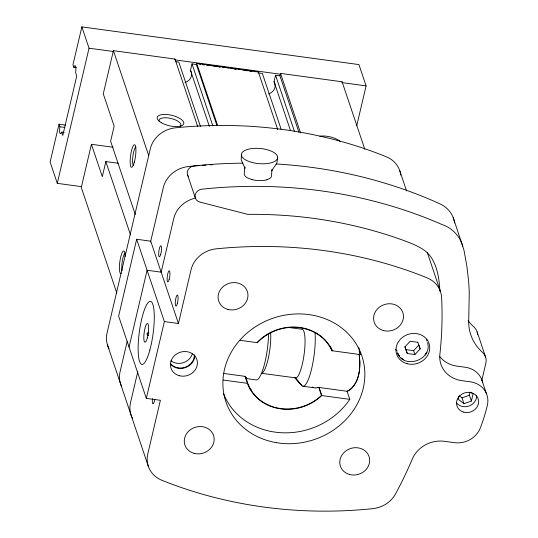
<?xml version="1.0" encoding="UTF-8"?>
<svg xmlns="http://www.w3.org/2000/svg" width="538" height="538" viewBox="0 0 538 538"><rect width="100%" height="100%" fill="white"/><g stroke="black" fill="none" stroke-linecap="round" stroke-linejoin="round"><path stroke-width="0.81" d="M241.428 154.312L241.219 159.934L244.958 168.226L244.83 167.096L244.239 173.639A13.632 5.757 3.5 0 0 247.702 177.991L251.972 179.571M277.635 157.822A18.191 7.606 5.2 0 1 249.666 161.73A18.191 7.606 5.2 0 1 251.3 148.649A18.191 7.606 5.2 0 1 277.635 157.822L276.828 163.209L271.589 170.802L271.986 169.726L271.394 176.282A13.638 5.629 6.6 0 1 270.056 178.286L266.922 179.773M65.67 125.098L59.012 124.191L50.121 162.052L57.29 183.35L81.473 186.639M356.721 125.778L366.089 85.885L358.92 64.58L81.863 26.9L72.973 64.755L73.834 67.324L76.329 67.667M57.29 183.35L89.032 48.205L81.863 26.9M112.973 147.237L91.42 144.305L81.285 187.453L116.847 293.136M197.708 126.591L174.978 59.052L113.41 50.68L103.276 93.827L114.157 126.168L110.62 141.232L135.287 214.528M118.279 163.276L105.838 161.582L102.301 176.646L91.42 144.305M174.978 59.052L174.789 59.866L280.332 74.217M136.665 239.262L118.622 316.082L146.323 398.382L160.391 400.292L147.775 453.998A27.283 24.378 -18.6 0 0 161.931 480.306A427.461 381.879 -18.6 0 0 372.726 508.666A27.283 24.378 -18.6 0 0 395.544 493.871A427.461 381.879 -18.6 0 0 412.364 458.934A28.42 25.394 -18.6 0 1 444.496 441.308L454.408 442.653A22.737 20.309 -18.6 0 0 480.38 427.878A200.089 178.757 -18.6 0 0 487.374 405.127A22.737 20.309 -18.6 0 0 470.165 381.785L461.88 380.662A28.42 25.394 -18.6 0 1 439.876 354.354A427.461 381.879 -18.6 0 0 441.624 297.682A27.283 24.378 -18.6 0 0 426.964 277.783A427.461 381.879 -18.6 0 0 216.296 248.825A27.283 24.378 -18.6 0 0 191.051 269.773L178.434 323.479L164.366 321.563L136.665 239.262L150.734 241.179L178.434 323.479M185.025 82.556A9.092 8.124 -18.6 0 0 190.486 70.303L191.999 63.887L196.397 64.486L216.989 125.67M127.163 341.536L120.082 371.697A27.283 24.378 -18.6 0 0 121.709 386.654M150.526 242.087L163.35 187.473A27.283 24.378 -18.6 0 1 188.603 166.524A427.454 381.879 -18.6 0 1 199.732 165.536M129.046 347.064L147.089 270.244L161.165 272.161L173.781 218.455A27.283 24.378 -18.6 0 1 194.628 198.287M196.397 64.486L196.747 63.457L258.314 71.83L277.803 129.745M137.768 371.758L130.505 402.68A27.283 24.378 -18.6 0 0 132.503 418.349M146.323 398.382L164.366 321.563M257.964 72.859L258.314 71.83M268.583 93.921A9.092 8.124 -18.6 0 0 274.044 81.668L275.557 75.246L279.955 75.845L298.94 132.267M279.955 75.845L280.527 73.403L342.094 81.776L364.825 149.322M342.094 81.776L341.906 82.59L366.089 85.885M458.934 396.123L458.201 399.257L463.971 403.682L471.396 401.052L473.05 393.998L471.127 392.525M471.396 401.052L469.439 395.242L470.178 392.108M481.846 380.305L485.861 363.204A13.645 12.186 -18.6 0 0 482.425 352.289A50.021 44.688 -18.6 0 1 468.753 319.585L469.264 291.67L468.659 281.455L466.843 265.913L463.938 250.022L453.204 217.614M148.649 332.383L147.042 333.842L148.414 335.678M404.932 346.674L405.988 349.619L413.608 350.655L418.846 345.066L420.151 348.94L414.912 354.529L407.293 353.493L404.919 346.869L410.164 341.28L417.777 342.316M148.804 332.208L147.042 333.842L148.306 335.49M347.595 391.146C359.848 383.897 360.897 367.32 359.169 354.609M346.97 391.341C352.007 389.552 354.952 384.596 357.017 379.969A29.193 16.281 86.5 0 0 359.619 368.705L359.882 362.478L359.25 354.643M459.452 395.907L462.014 397.871L469.439 395.242M317.46 387.461L318.799 387.246L321.522 395.343A45.131 40.323 -18.6 0 1 247.742 383.224L245.389 376.23M315.853 387.905L319.034 387.454L347.064 391.267L349.787 399.357A71.487 63.861 -18.6 0 1 282.046 432.767A71.487 63.861 -18.6 0 1 223.546 393.729M261.461 373.291L295.093 377.81L301.125 384.717A31.809 6.927 -82.3 0 0 311.031 371.126A31.809 6.927 -82.3 0 0 314.986 332.228M89.032 48.205L113.222 51.493M199.08 64.009L200.748 64.237M202.409 64.459L204.904 64.802M206.572 65.024L209.067 65.367M210.728 65.596L217.386 66.497M219.053 66.725L220.714 66.954M222.376 67.176L224.877 67.519M226.538 67.741L229.033 68.084M230.701 68.306L236.525 69.099M238.186 69.328L240.681 69.664M242.349 69.893L244.844 70.229M246.505 70.458L252.329 71.251M253.997 71.48L256.491 71.816M202.476 64.654L204.137 64.883M214.124 66.241L215.785 66.463M218.28 66.806L219.948 67.028M234.091 68.958L235.758 69.18M245.738 70.539L247.406 70.767M249.901 71.103L251.562 71.332M175.872 61.695L178.804 62.092L200.466 126.457M258.697 72.96L262.362 73.457L281.078 129.08M59.012 124.191L59.873 126.76L64.869 127.439M59.873 126.76A6.819 1.486 -82.3 0 0 59.913 133.081A6.819 1.486 -82.3 0 0 61.668 132.086L64.163 132.422M288.919 327.501L302.053 329.276A24.553 5.346 -82.3 0 1 304.004 355.154A24.553 5.346 -82.3 0 1 295.093 377.81L302.121 385.948M239.511 340.251L256.982 342.625A45.474 40.626 -18.6 0 1 332.276 350.769L360.305 354.582L359.909 352.356A71.487 63.861 -18.6 0 0 358.792 347.79M223.882 373.466L245.066 376.344L246.747 378.638M245.395 378.449L256.175 379.915A31.809 6.927 -82.3 0 0 264.259 364.993A31.809 6.927 -82.3 0 0 268.556 333.479M223.29 380.057L247.419 383.338A45.474 40.626 -18.6 0 0 321.758 395.544L349.787 399.357M303.257 386.277L315.624 387.972M312.255 387.064L313.674 387.542M397.461 352.955L399.25 356.082L397.461 352.955C403.971 369.821 432.707 359.835 427.562 342.666M403.493 359.828L401.059 358.052L402.774 359.337M246.061 377.622L246.713 378.362M294.743 377.468L301.125 384.717M462.835 246.182C459.889 236.061 452.048 227.85 442.014 224.528A459.291 410.319 -18.6 0 0 201.905 189.194A7.276 6.503 -18.6 0 0 195.126 195.24A7.276 6.503 -18.6 0 0 199.874 202.086L247.762 214.366A428.369 382.693 -18.6 0 1 405.02 240.97C415.497 245.052 427.454 249.336 432.767 260.15C438.04 269.558 439.203 280.433 439.923 290.997M417.791 342.121L420.151 348.94M477.132 331.892L485.666 357.259M481.436 378.792L486.318 393.318M399.687 170.472L406.6 191.024M427.3 252.517L440.38 291.394M462.014 397.871L463.971 403.682M413.608 350.655L414.912 354.529M405.988 349.619L407.293 353.493M280.527 73.403L300.581 133M275.557 75.246L294.542 131.669M274.044 81.668L290.52 130.62M359.068 350.904L360.305 354.582M331.529 348.563L332.276 350.769M330.473 346.485L331.959 350.897A45.131 40.323 -18.6 0 0 257.231 342.82M319.034 387.454L321.758 395.544M196.747 63.457L217.574 125.341M191.999 63.887L212.853 125.865M190.486 70.303L209.356 126.363M187.594 174.971L195.415 198.213M245.066 376.344L247.419 383.338M113.41 50.68L148.71 155.563M105.838 161.582L130.505 234.877M61.668 132.086L62.791 135.421L76.752 75.992L75.629 72.65A6.819 1.486 -82.3 0 0 75.589 66.322A6.819 1.486 -82.3 0 0 73.834 67.324M107.432 344.818L120.465 383.547M120.505 383.681L148.206 465.989M109.039 348.637A27.283 24.378 -18.6 0 1 107.049 332.968L150.317 148.744A27.283 24.378 -18.6 0 1 175.57 127.795A427.461 381.879 -18.6 0 1 386.23 156.753A27.283 24.378 -18.6 0 1 400.763 175.092M202.12 165.361A427.454 381.879 -18.6 0 1 206.101 165.092M210.089 164.857A427.454 381.879 -18.6 0 1 212.476 164.736M426.802 339.377A17.055 15.232 -18.6 0 1 426.695 340.89M397.226 351.085A17.055 15.232 -18.6 0 1 395.733 349.364M194.817 355.49A13.645 12.186 -18.6 0 1 185.428 367.589A13.645 12.186 -18.6 0 1 170.465 364.112M194.352 354.724A13.188 11.782 -18.6 0 1 185.301 367.205A13.188 11.782 -18.6 0 1 170.338 363.237M192.301 353.957A13.188 11.782 -18.6 0 1 170.976 360.823M154.816 399.243A5.588 1.217 -82.3 0 1 152.96 403.782A5.588 1.217 -82.3 0 1 152.456 398.685M482.64 382.592A22.737 20.309 -18.6 0 0 465.276 367.259L456.991 366.136A28.42 25.394 -18.6 0 1 439.674 356.519M476.688 395.719A11.177 9.987 -18.6 0 1 468.86 406.076A11.177 9.987 -18.6 0 1 456.318 402.666M270.601 332.228A24.553 5.346 -82.3 0 1 268.718 356.27A24.553 5.346 -82.3 0 1 262.517 372.794M266.949 179.786A13.638 5.42 4.8 0 1 251.932 179.598M468.154 320.675A50.021 44.688 -18.6 0 0 473.891 326.922A13.645 12.186 -18.6 0 1 477.63 334.831M454.57 223.041A29.556 26.409 -18.6 0 0 439.916 203.828A459.291 410.319 -18.6 0 0 276.028 163.962M243.001 163.142A459.291 410.319 -18.6 0 0 194.084 165.96A7.276 6.503 -18.6 0 0 187.93 170.082A7.276 6.503 -18.6 0 0 188.63 176.746M251.226 389.31A71.487 63.861 -18.6 0 1 249.793 388.88M319.854 136.235A13.645 5.36 13.2 0 1 340.251 141.494M121.178 273.371A11.365 2.475 -82.3 0 1 119.463 265.288A11.365 2.475 -82.3 0 1 122.61 251.865A11.365 2.475 -82.3 0 1 125.152 256.444M159.275 121.541A11.177 4.391 13.2 0 1 170.909 118.441A11.177 4.391 13.2 0 1 180.136 126.39M122.113 270.641A9.402 2.044 -82.3 0 1 122.402 260.52A9.402 2.044 -82.3 0 1 125.206 253.19M133.666 165.583A9.402 2.044 -82.3 0 1 132.859 156.471A9.402 2.044 -82.3 0 1 135.986 146.982M426.762 352.343L425.195 354.818L426.762 352.343M407.152 363.715A17.055 15.232 -18.6 0 0 429.472 345.1A17.055 15.232 -18.6 0 0 401.96 337.797A17.055 15.232 -18.6 0 0 407.152 363.715M179.362 375.732A13.645 12.186 -18.6 0 0 197.211 360.843A13.645 12.186 -18.6 0 0 175.206 355.006A13.645 12.186 -18.6 0 0 179.362 375.732M194.157 453.366A15.111 13.504 -18.6 0 0 213.936 436.869A15.111 13.504 -18.6 0 0 189.551 430.4A15.111 13.504 -18.6 0 0 194.157 453.366M227.964 309.424A15.111 13.504 -18.6 0 0 247.742 292.928A15.111 13.504 -18.6 0 0 223.364 286.451A15.111 13.504 -18.6 0 0 227.964 309.424M383.466 330.567A15.111 13.504 -18.6 0 0 403.244 314.078A15.111 13.504 -18.6 0 0 378.866 307.601A15.111 13.504 -18.6 0 0 383.466 330.567M177.325 303.56A5.588 1.217 -82.3 0 0 177.466 295.012A5.588 1.217 -82.3 0 0 175.267 303.069A5.588 1.217 -82.3 0 0 177.325 303.56M169.181 279.356A5.588 1.217 -82.3 0 0 169.315 270.802A5.588 1.217 -82.3 0 0 167.116 278.859A5.588 1.217 -82.3 0 0 169.181 279.356M349.66 474.516A15.111 13.504 -18.6 0 0 369.438 458.02A15.111 13.504 -18.6 0 0 345.053 451.543A15.111 13.504 -18.6 0 0 349.66 474.516M149.867 350.009A31.809 6.927 -82.3 0 0 150.653 301.367A31.809 6.927 -82.3 0 0 138.138 347.205A31.809 6.927 -82.3 0 0 149.867 350.009M276.525 442.687A71.736 64.089 -18.6 0 0 362.161 356.862A71.736 64.089 -18.6 0 0 242.92 336.889A71.736 64.089 -18.6 0 0 276.525 442.687M463.837 412.169A11.177 9.987 -18.6 0 0 478.47 399.969A11.177 9.987 -18.6 0 0 460.434 395.181A11.177 9.987 -18.6 0 0 463.837 412.169M147.298 337.951A9.449 2.058 -82.3 0 0 147.533 323.506A9.449 2.058 -82.3 0 0 143.814 337.124A9.449 2.058 -82.3 0 0 147.298 337.951M160.741 254.279A5.588 1.217 -82.3 0 0 160.875 245.725A5.588 1.217 -82.3 0 0 158.676 253.781A5.588 1.217 -82.3 0 0 160.741 254.279M161.212 122.644A13.645 5.36 13.2 0 0 183.431 124.412A13.645 5.36 13.2 0 0 166.827 114.533A13.645 5.36 13.2 0 0 161.212 122.644M134.345 162.14A11.365 2.475 -82.3 0 0 134.628 144.756A11.365 2.475 -82.3 0 0 130.156 161.138A11.365 2.475 -82.3 0 0 134.345 162.14"/></g></svg>
